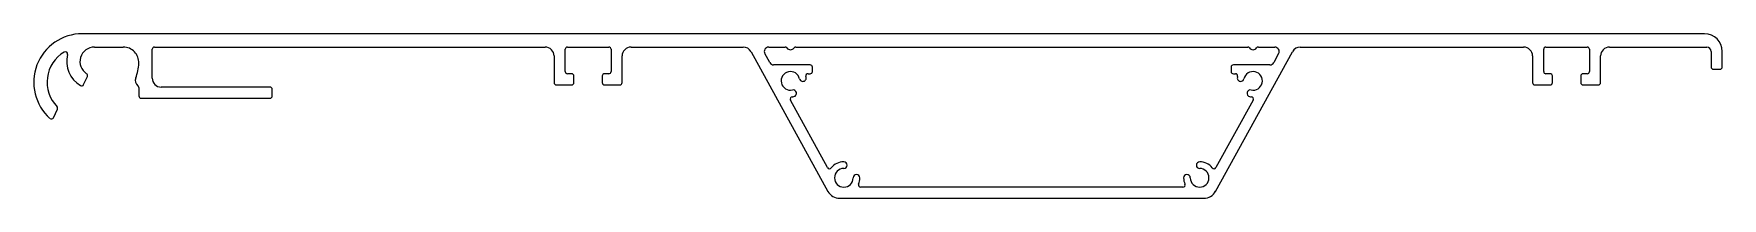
# Model space of a CAD drawing. Extents: x 2358 to 2737, y 1351 to 1388.
import ezdxf

# ---------------------------------------------------------------- set-up
doc = ezdxf.new("R2010")
doc.units = 0
doc.layers.get('0').update_dxf_attribs({"linetype": 'CONTINUOUS'})

msp = doc.modelspace()

# ---------------------------------------------------------------- linework, layer by layer
for p, q in [((2371.26, 1387.61), (2368.52, 1387.61)), ((2733.26, 1387.61), (2371.26, 1387.61)), ((2371.26, 1384.61), (2377.75, 1384.61)), ((2384.26, 1377.61), (2384.26, 1384.11)), ((2384.76, 1384.61), (2472.61, 1384.61)), ((2474.61, 1382.61), (2474.61, 1376.61)), ((2477.11, 1379.11), (2477.11, 1384.11)), ((2477.61, 1384.61), (2486.91, 1384.61)), ((2487.41, 1384.11), (2487.41, 1379.11)), ((2489.91, 1376.61), (2489.91, 1382.61)), ((2491.91, 1384.61), (2517.14, 1384.61)), ((2518.89, 1383.57), (2536.18, 1352.16)), ((2523.09, 1381.13), (2521.99, 1383.13)), ((2522.87, 1384.61), (2526.56, 1384.61)), ((2528.96, 1384.61), (2630.56, 1384.61)), ((2623.33, 1352.16), (2640.62, 1383.57)), ((2632.96, 1384.61), (2636.65, 1384.61)), ((2637.52, 1383.13), (2636.42, 1381.13)), ((2642.37, 1384.61), (2692.61, 1384.61)), ((2694.61, 1382.61), (2694.61, 1376.61)), ((2697.11, 1379.11), (2697.11, 1384.11)), ((2697.61, 1384.61), (2706.91, 1384.61)), ((2707.41, 1384.11), (2707.41, 1379.11)), ((2709.91, 1376.61), (2709.91, 1382.61)), ((2711.91, 1384.61), (2733.76, 1384.61)), ((2734.76, 1383.61), (2734.76, 1380.11)), ((2737.26, 1380.11), (2737.26, 1383.61)), ((2478.56, 1378.61), (2477.61, 1378.61)), ((2479.06, 1376.61), (2479.06, 1378.11)), ((2485.46, 1378.11), (2485.46, 1376.61)), ((2486.91, 1378.61), (2485.96, 1378.61)), ((2532.18, 1380.61), (2523.97, 1380.61)), ((2531.71, 1378.61), (2532.18, 1378.61)), ((2532.68, 1379.11), (2532.68, 1380.11)), ((2626.84, 1380.11), (2626.84, 1379.11)), ((2635.55, 1380.61), (2627.34, 1380.61)), ((2627.34, 1378.61), (2627.81, 1378.61)), ((2698.56, 1378.61), (2697.61, 1378.61)), ((2699.06, 1376.61), (2699.06, 1378.11)), ((2705.46, 1378.11), (2705.46, 1376.61)), ((2706.91, 1378.61), (2705.96, 1378.61)), ((2735.26, 1379.61), (2736.76, 1379.61)), ((2368.84, 1376.17), (2369.69, 1377.99)), ((2381.26, 1375.5), (2381.26, 1373.61)), ((2410.76, 1375.61), (2386.26, 1375.61)), ((2411.26, 1373.61), (2411.26, 1375.11)), ((2475.11, 1376.11), (2478.56, 1376.11)), ((2485.96, 1376.11), (2489.41, 1376.11)), ((2695.11, 1376.11), (2698.56, 1376.11)), ((2705.96, 1376.11), (2709.41, 1376.11)), ((2362.06, 1368.73), (2362.95, 1370.65)), ((2381.76, 1373.11), (2410.76, 1373.11)), ((2536.1, 1357.5), (2527.74, 1372.69)), ((2631.78, 1372.69), (2623.42, 1357.5)), ((2615.98, 1353.11), (2543.53, 1353.11)), ((2538.81, 1350.61), (2579.76, 1350.61)), ((2579.76, 1350.61), (2620.7, 1350.61))]:
    msp.add_line(p, q)
for centre, radius, start, end in [((2368.52, 1376.71), 10.9, 90, 228.2995), ((2733.26, 1383.61), 4, 0, 90), ((2368.52, 1376.71), 7.9, 120.8996, 224.1626), ((2364.73, 1383.06), 0.5, 345.3714, 120.9346), ((2371.26, 1381.36), 6.25, 165.4175, 240.0115), ((2371.26, 1381.36), 3.25, 90, 237.3458), ((2377.75, 1381.11), 3.5, 357.7958, 90), ((2384.76, 1384.11), 0.5, 90, 180), ((2472.61, 1382.61), 2, 0, 90), ((2477.61, 1384.11), 0.5, 90, 180), ((2486.91, 1384.11), 0.5, 0, 90), ((2491.91, 1382.61), 2, 90, 180), ((2517.14, 1382.61), 2, 28.8616, 90), ((2522.87, 1383.61), 1, 90, 208.8725), ((2526.56, 1384.11), 0.5, 36.8699, 90), ((2527.76, 1385.01), 1, 216.8699, 323.1301), ((2528.96, 1384.11), 0.5, 90, 143.1301), ((2630.56, 1384.11), 0.5, 36.8699, 90), ((2631.76, 1385.01), 1, 216.8699, 323.1301), ((2632.96, 1384.11), 0.5, 90, 143.1301), ((2636.65, 1383.61), 1, 331.2106, 90), ((2642.37, 1382.61), 2, 90, 151.1996), ((2692.61, 1382.61), 2, 0, 90), ((2697.61, 1384.11), 0.5, 90, 180), ((2706.91, 1384.11), 0.5, 0, 90), ((2711.91, 1382.61), 2, 90, 180), ((2733.76, 1383.61), 1, 0, 90), ((2369.23, 1378.2), 0.5, 335, 57.2851), ((2371.26, 1381.36), 10, 338.3079, 357.7958), ((2477.61, 1379.11), 0.5, 180, 270), ((2478.56, 1378.11), 0.5, 0, 90), ((2485.96, 1378.11), 0.5, 90, 180), ((2486.91, 1379.11), 0.5, 270, 360), ((2523.97, 1381.61), 1, 208.8725, 270), ((2527.76, 1377.01), 2.1, 12.739, 282.2497), ((2531.71, 1378.11), 0.5, 90, 195.5814), ((2532.18, 1380.11), 0.5, 0, 90), ((2532.18, 1379.11), 0.5, 270, 360), ((2627.34, 1380.11), 0.5, 90, 180), ((2627.34, 1379.11), 0.5, 180, 270), ((2627.81, 1378.11), 0.5, 344.4373, 90.0001), ((2631.76, 1377.01), 2.1, 257.7575, 167.2425), ((2635.55, 1381.61), 1, 270, 331.2106), ((2697.61, 1379.11), 0.5, 180, 270), ((2698.56, 1378.11), 0.5, 0, 90), ((2705.96, 1378.11), 0.5, 90, 180), ((2706.91, 1379.11), 0.5, 270, 360), ((2735.26, 1380.11), 0.5, 180, 270), ((2736.76, 1380.11), 0.5, 270, 360), ((2368.38, 1376.38), 0.5, 240.0115, 335), ((2381.94, 1377.11), 1.5, 158.3332, 233.6219), ((2380.76, 1375.5), 0.5, 0, 53.6743), ((2386.26, 1377.61), 2, 180, 270), ((2410.76, 1375.11), 0.5, 0, 90), ((2475.11, 1376.61), 0.5, 180, 270), ((2478.56, 1376.61), 0.5, 270, 360), ((2485.96, 1376.61), 0.5, 180, 270), ((2489.41, 1376.61), 0.5, 270, 360), ((2528.36, 1374.22), 0.75, 282.2425, 102.2222), ((2530.54, 1377.64), 0.75, 192.7834, 12.7835), ((2527.76, 1377.01), 3.6, 12.7575, 15.5601), ((2628.98, 1377.64), 0.75, 167.2565, 347.2565), ((2631.76, 1377.01), 3.6, 164.4373, 167.2483), ((2631.15, 1374.22), 0.75, 77.7575, 257.736), ((2695.11, 1376.61), 0.5, 180, 270), ((2698.56, 1376.61), 0.5, 270, 360), ((2705.96, 1376.61), 0.5, 180, 270), ((2709.41, 1376.61), 0.5, 270, 360), ((2362.5, 1370.86), 0.5, 335, 44.0869), ((2381.76, 1373.61), 0.5, 180, 270), ((2410.76, 1373.61), 0.5, 270, 360), ((2528.18, 1372.93), 0.5, 95.7977, 208.831), ((2527.76, 1377.01), 3.6, 275.8701, 282.2425), ((2631.76, 1377.01), 3.6, 257.753, 264.1305), ((2631.34, 1372.93), 0.5, 331.1691, 84.1975), ((2361.61, 1368.94), 0.5, 228.2995, 335), ((2536.54, 1357.74), 0.5, 208.8725, 321.8006), ((2539.76, 1355.21), 3.6, 90.2457, 141.8006), ((2539.76, 1355.21), 2.1, 90.2575, 359.7557), ((2539.74, 1358.06), 0.75, 270.2575, 90.201), ((2542.61, 1355.2), 0.75, 359.7425, 179.7054), ((2616.91, 1355.2), 0.75, 0.2575, 180.2012), ((2619.76, 1355.21), 2.1, 180.2575, 89.7425), ((2619.77, 1358.06), 0.75, 89.7706, 269.7706), ((2619.76, 1355.21), 3.6, 38.2016, 89.7542), ((2622.98, 1357.74), 0.5, 218.1832, 331.2106), ((2538.81, 1353.61), 3, 208.8465, 270), ((2543.53, 1353.61), 0.5, 156.9823, 270), ((2539.76, 1355.21), 3.6, 337.037, 359.7425), ((2615.98, 1353.61), 0.5, 270, 22.9697), ((2619.76, 1355.21), 3.6, 180.2458, 202.9697), ((2620.7, 1353.61), 3, 270, 331.1846)]:
    msp.add_arc(centre, radius, start, end)

doc.saveas('drawing.dxf')
